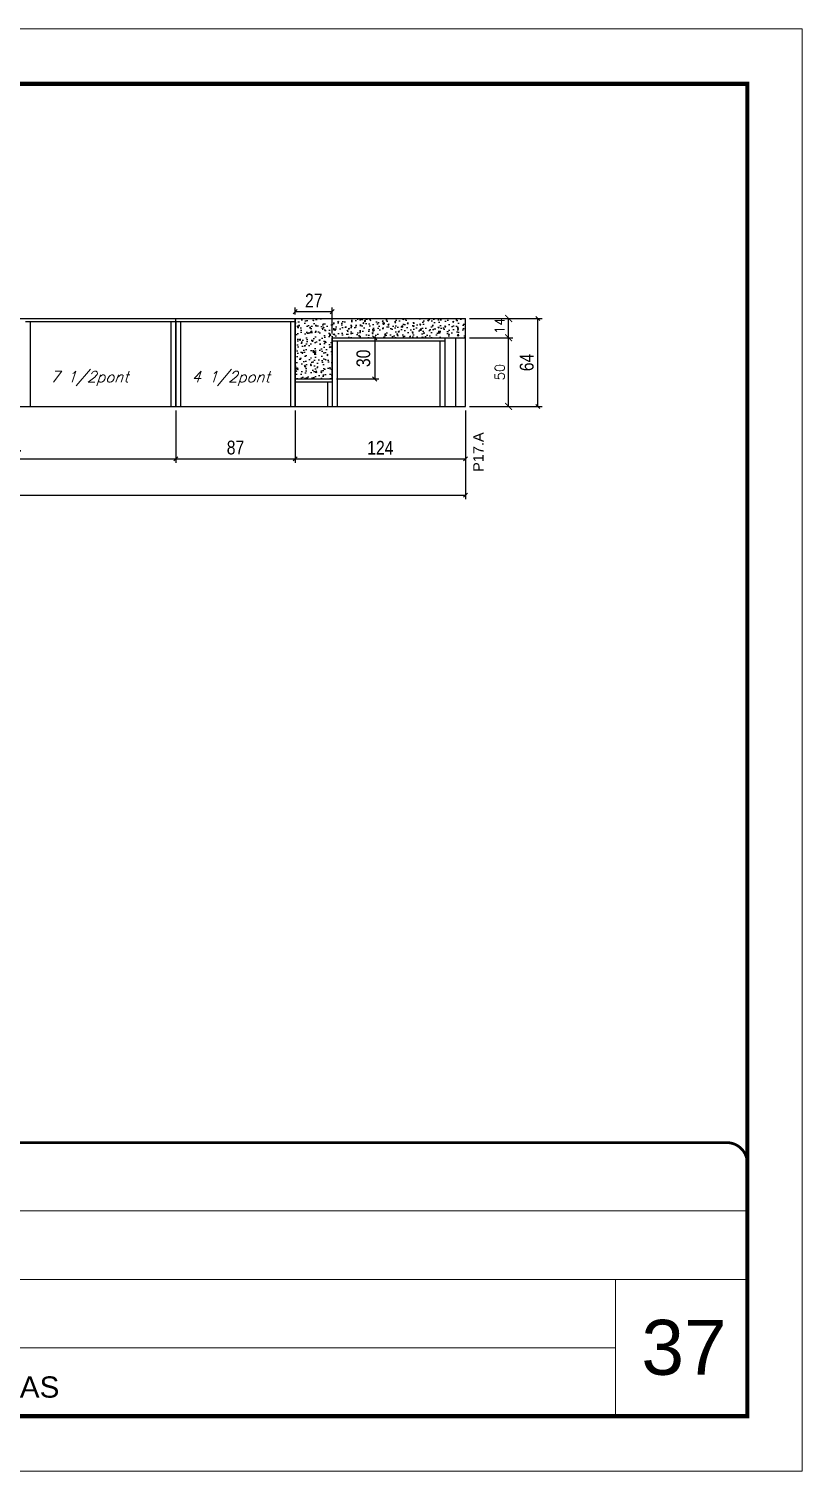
# Model space of a CAD drawing. Extents: x -3394 to 16474, y -5031 to 14397.
# Drawn here: x 5194 to 5757, y 3009 to 4059 of the extents above; entities that cross this region are included whole.
import ezdxf

# ---------------------------------------------------------------- set-up
doc = ezdxf.new("R2010")
doc.units = 0
doc.linetypes.add('CONTINUO', pattern=[0])
doc.linetypes.add('DASHED', pattern=[0.75, 0.5, -0.25])
doc.layers.get('0').update_dxf_attribs({"linetype": 'CONTINUOUS'})
doc.layers.get('Defpoints').update_dxf_attribs({"linetype": 'CONTINUOUS'})
for name, color, linetype, lineweight in [('CARIMBO', 255, 'CONTINUOUS', 9), ('Folhas', 255, 'CONTINUOUS', 9), ('SARRAFO DE PRESSAO', 251, 'DASHED', 9)]:
    doc.layers.add(name, color=color, linetype=linetype, lineweight=lineweight)
for name, color, linetype in [('COTA', 241, 'CONTINUOUS'), ('NOMENCLATURA', 7, 'CONTINUOUS'), ('Painéis', 200, 'CONTINUOUS'), ('SARR_2.2x7', 40, 'CONTINUOUS'), ('SARR_3.5x7', 81, 'CONTINUOUS'), ('texto', 7, 'CONTINUOUS')]:
    doc.layers.add(name, color=color, linetype=linetype)
doc.styles.add('ARIAL', font='arial.ttf')
doc.styles.add('COTA TECNICA', font='techl___.ttf', dxfattribs={"height": 10})
doc.styles.add('ROMANS', font='romans.shx')
doc.dimstyles.new('Cota Paínel', dxfattribs={"dimtxt": 7, "dimasz": 5, "dimexe": 3, "dimexo": 3, "dimgap": 3, "dimtad": 1, "dimdec": 1, "dimzin": 12, "dimdsep": 46, "dimtxsty": 'ROMANS', "dimblk": 'ARCHTICK', "dimcen": 0, "dimclrd": 4, "dimclre": 4, "dimclrt": 1, "dimadec": 1, "dimazin": 3, "dimtfac": 1, "dimtdec": 1, "dimtmove": 0, "dimatfit": 3, "dimldrblk": 'OBLIQUE', "dimfxl": 1, "dimtolj": 1, "dimtzin": 12, "dimarcsym": 0})
doc.dimstyles.new('PAINEL', dxfattribs={"dimtxt": 10, "dimasz": 3, "dimexe": 3, "dimexo": 3, "dimgap": 3, "dimtad": 1, "dimdec": 1, "dimzin": 12, "dimdsep": 46, "dimtxsty": 'COTA TECNICA', "dimblk1": 'OBLIQUE', "dimblk2": 'OBLIQUE', "dimsah": 1, "dimcen": 0.9, "dimclrd": 4, "dimclre": 4, "dimclrt": 240, "dimadec": 1, "dimazin": 3, "dimtfac": 1, "dimtdec": 1, "dimtmove": 0, "dimatfit": 3, "dimfxl": 1, "dimtolj": 1, "dimtzin": 12, "dimarcsym": 0})

# ---------------------------------------------------------------- blocks, each defined once
blk = doc.blocks.new('9999999999')
at = {"color": 30, "linetype": 'CONTINUO'}
for p, q in [((98564.6, 34379.6), (99584, 34379.6)), ((98564.6, 34329.8), (99488, 34329.8)), ((99584, 34329.8), (99488, 34329.8)), ((99488, 34329.8), (99488, 34230.2)), ((98564.6, 34280), (99488, 34280))]:
    blk.add_line(p, q, dxfattribs=at)
at = {"color": 30, "linetype": 'CONTINUO', "const_width": 2}
blk.add_lwpolyline([(99584, 34230.2), (99584, 34414.4, 0.414214), (99569, 34429.4), (98229, 34429.4, 0.414214), (98214, 34414.4), (98214, 34245.2, 0.414214), (98229, 34230.2), (99584, 34230.2)], format="xyb", dxfattribs=at)
at = {"layer": 'Folhas'}
blk.add_lwpolyline([(98139, 34190.2), (99624, 34190.2), (99624, 35240.2), (98139, 35240.2)], close=True, dxfattribs=at)
at = {"layer": 'Folhas', "color": 30, "const_width": 3}
blk.add_lwpolyline([(98214, 34230.2), (99584, 34230.2), (99584, 35200.2), (98214, 35200.2)], close=True, dxfattribs=at)
at = {"color": 7, "linetype": 'Continuous', "ltscale": 5, "style": 'ARIAL'}
blk.add_text('PAINÉIS DE LAT. VIGAS', height=15.483, dxfattribs=at).set_placement((98837.7, 34243.7))
blk = doc.blocks.new('_Oblique')
at = {"color": 0, "linetype": 'ByBlock', "lineweight": -2}
blk.add_line((-0.5, -0.5), (0.5, 0.5), dxfattribs=at)
blk = doc.blocks.new('*D1150')
at = {"layer": 'COTA', "color": 4, "linetype": 'ByBlock', "lineweight": -2, "transparency": 16777216}
for p, q in [((5056.9, 3781.5), (5056.9, 3743.4)), ((5300.9, 3781.5), (5300.9, 3743.4)), ((5056.9, 3746.4), (5300.9, 3746.4))]:
    blk.add_line(p, q, dxfattribs=at)
at = {"layer": 'Defpoints', "color": 0, "linetype": 'ByBlock', "transparency": 16777216}
for p in [(5056.9, 3784.5), (5300.9, 3784.5), (5300.9, 3746.4)]:
    blk.add_point(p, dxfattribs=at)
at = {"layer": 'COTA', "color": 4, "linetype": 'ByBlock', "lineweight": -2, "transparency": 16777216, "xscale": 3, "yscale": 3, "zscale": 3, "rotation": 180}
blk.add_blockref('_Oblique', (5056.9, 3746.4), dxfattribs=at)
at = {"layer": 'COTA', "color": 4, "linetype": 'ByBlock', "lineweight": -2, "transparency": 16777216, "xscale": 3, "yscale": 3, "zscale": 3}
blk.add_blockref('_Oblique', (5300.9, 3746.4), dxfattribs=at)
at = {"layer": 'COTA', "color": 240, "linetype": 'ByBlock', "transparency": 16777216, "insert": (5178.9, 3754.4), "char_height": 10, "attachment_point": 5, "style": 'COTA TECNICA'}
blk.add_mtext('\\A1;244', dxfattribs=at)
blk = doc.blocks.new('*D1151')
at = {"layer": 'COTA', "color": 4, "linetype": 'ByBlock', "lineweight": -2, "transparency": 16777216}
for p, q in [((4812.9, 3781.5), (4812.9, 3716.9)), ((5511.9, 3781.5), (5511.9, 3716.9)), ((4812.9, 3719.9), (5511.9, 3719.9))]:
    blk.add_line(p, q, dxfattribs=at)
at = {"layer": 'Defpoints', "color": 0, "linetype": 'ByBlock', "transparency": 16777216}
for p in [(4812.9, 3784.5), (5511.9, 3784.5), (5511.9, 3719.9)]:
    blk.add_point(p, dxfattribs=at)
at = {"layer": 'COTA', "color": 4, "linetype": 'ByBlock', "lineweight": -2, "transparency": 16777216, "xscale": 3, "yscale": 3, "zscale": 3, "rotation": 180}
blk.add_blockref('_Oblique', (4812.9, 3719.9), dxfattribs=at)
at = {"layer": 'COTA', "color": 4, "linetype": 'ByBlock', "lineweight": -2, "transparency": 16777216, "xscale": 3, "yscale": 3, "zscale": 3}
blk.add_blockref('_Oblique', (5511.9, 3719.9), dxfattribs=at)
at = {"layer": 'COTA', "color": 240, "linetype": 'ByBlock', "transparency": 16777216, "insert": (5162.4, 3728), "char_height": 10, "attachment_point": 5, "style": 'COTA TECNICA'}
blk.add_mtext('\\A1;699', dxfattribs=at)
blk = doc.blocks.new('*D1152')
at = {"layer": 'COTA', "color": 4, "linetype": 'ByBlock', "lineweight": -2, "transparency": 16777216}
for p, q in [((5387.9, 3781.5), (5387.9, 3743.4)), ((5511.9, 3781.5), (5511.9, 3743.4)), ((5387.9, 3746.4), (5511.9, 3746.4))]:
    blk.add_line(p, q, dxfattribs=at)
at = {"layer": 'Defpoints', "color": 0, "linetype": 'ByBlock', "transparency": 16777216}
for p in [(5387.9, 3784.5), (5511.9, 3784.5), (5511.9, 3746.4)]:
    blk.add_point(p, dxfattribs=at)
at = {"layer": 'COTA', "color": 4, "linetype": 'ByBlock', "lineweight": -2, "transparency": 16777216, "xscale": 3, "yscale": 3, "zscale": 3, "rotation": 180}
blk.add_blockref('_Oblique', (5387.9, 3746.4), dxfattribs=at)
at = {"layer": 'COTA', "color": 4, "linetype": 'ByBlock', "lineweight": -2, "transparency": 16777216, "xscale": 3, "yscale": 3, "zscale": 3}
blk.add_blockref('_Oblique', (5511.9, 3746.4), dxfattribs=at)
at = {"layer": 'COTA', "color": 240, "linetype": 'ByBlock', "transparency": 16777216, "insert": (5449.9, 3754.4), "char_height": 10, "attachment_point": 5, "style": 'COTA TECNICA'}
blk.add_mtext('\\A1;124', dxfattribs=at)
blk = doc.blocks.new('_ArchTick')
at = {"color": 0, "linetype": 'ByBlock', "const_width": 0.15}
blk.add_lwpolyline([(-0.5, -0.5), (0.5, 0.5)], dxfattribs=at)
blk = doc.blocks.new('*D1153')
at = {"layer": 'COTA', "color": 4, "lineweight": -2, "transparency": 16777216}
for p, q in [((5514.9, 3834.5), (5546.4, 3834.5)), ((5543.4, 3784.5), (5543.4, 3834.5)), ((5514.9, 3784.5), (5546.4, 3784.5))]:
    blk.add_line(p, q, dxfattribs=at)
at = {"layer": 'Defpoints', "color": 0, "transparency": 16777216}
for p in [(5511.9, 3834.5), (5543.4, 3834.5), (5511.9, 3784.5)]:
    blk.add_point(p, dxfattribs=at)
at = {"layer": 'COTA', "color": 4, "lineweight": -2, "transparency": 16777216, "xscale": 5, "yscale": 5, "zscale": 5}
for p, rotation in [((5543.4, 3834.5), 90), ((5543.4, 3784.5), 270)]:
    blk.add_blockref('_ArchTick', p, dxfattribs=dict(at, rotation=rotation))
at = {"layer": 'COTA', "color": 1, "transparency": 16777216, "insert": (5536.9, 3809.5), "char_height": 7, "attachment_point": 5, "rotation": 90, "style": 'ROMANS'}
blk.add_mtext('\\A1;50', dxfattribs=at)
blk = doc.blocks.new('*D1154')
at = {"layer": 'COTA', "color": 4, "lineweight": -2, "transparency": 16777216}
for p, q in [((5514.9, 3848.5), (5546.4, 3848.5)), ((5543.4, 3834.5), (5543.4, 3848.5)), ((5514.9, 3834.5), (5546.4, 3834.5))]:
    blk.add_line(p, q, dxfattribs=at)
at = {"layer": 'Defpoints', "color": 0, "transparency": 16777216}
for p in [(5511.9, 3848.5), (5543.4, 3848.5), (5511.9, 3834.5)]:
    blk.add_point(p, dxfattribs=at)
at = {"layer": 'COTA', "color": 4, "lineweight": -2, "transparency": 16777216, "xscale": 5, "yscale": 5, "zscale": 5}
for p, rotation in [((5543.4, 3848.5), 90), ((5543.4, 3834.5), 270)]:
    blk.add_blockref('_ArchTick', p, dxfattribs=dict(at, rotation=rotation))
at = {"layer": 'COTA', "color": 1, "transparency": 16777216, "insert": (5536.9, 3843.2), "char_height": 7, "attachment_point": 5, "rotation": 90, "style": 'ROMANS'}
blk.add_mtext('\\A1;14', dxfattribs=at)
blk = doc.blocks.new('*D1161')
at = {"layer": 'COTA', "color": 4, "lineweight": -2, "transparency": 16777216}
for p, q in [((5514.9, 3848.5), (5567.7, 3848.5)), ((5564.7, 3784.5), (5564.7, 3848.5)), ((5514.9, 3784.5), (5567.7, 3784.5))]:
    blk.add_line(p, q, dxfattribs=at)
at = {"layer": 'Defpoints', "color": 0, "transparency": 16777216}
for p in [(5511.9, 3848.5), (5564.7, 3848.5), (5511.9, 3784.5)]:
    blk.add_point(p, dxfattribs=at)
at = {"layer": 'COTA', "color": 4, "lineweight": -2, "transparency": 16777216, "xscale": 3, "yscale": 3, "zscale": 3}
for p, rotation in [((5564.7, 3848.5), 90), ((5564.7, 3784.5), 270)]:
    blk.add_blockref('_Oblique', p, dxfattribs=dict(at, rotation=rotation))
at = {"layer": 'COTA', "color": 240, "transparency": 16777216, "insert": (5556.6, 3816.5), "char_height": 10, "attachment_point": 5, "rotation": 90, "style": 'COTA TECNICA'}
blk.add_mtext('\\A1;64', dxfattribs=at)
blk = doc.blocks.new('*D1174')
at = {"layer": 'COTA', "color": 4, "lineweight": -2, "transparency": 16777216}
for p, q in [((5300.9, 3781.5), (5300.9, 3743.4)), ((5387.9, 3781.5), (5387.9, 3743.4)), ((5300.9, 3746.4), (5387.9, 3746.4))]:
    blk.add_line(p, q, dxfattribs=at)
at = {"layer": 'Defpoints', "color": 0, "transparency": 16777216}
for p in [(5300.9, 3784.5), (5387.9, 3784.5), (5387.9, 3746.4)]:
    blk.add_point(p, dxfattribs=at)
at = {"layer": 'COTA', "color": 4, "lineweight": -2, "transparency": 16777216, "xscale": 3, "yscale": 3, "zscale": 3, "rotation": 180}
blk.add_blockref('_Oblique', (5300.9, 3746.4), dxfattribs=at)
at = {"layer": 'COTA', "color": 4, "lineweight": -2, "transparency": 16777216, "xscale": 3, "yscale": 3, "zscale": 3}
blk.add_blockref('_Oblique', (5387.9, 3746.4), dxfattribs=at)
at = {"layer": 'COTA', "color": 240, "transparency": 16777216, "insert": (5344.4, 3754.5), "char_height": 10, "attachment_point": 5, "style": 'COTA TECNICA'}
blk.add_mtext('\\A1;87', dxfattribs=at)
blk = doc.blocks.new('*D1175')
at = {"layer": 'COTA', "color": 4, "lineweight": -2, "transparency": 16777216}
for p, q in [((5387.9, 3851.5), (5387.9, 3856.5)), ((5387.9, 3853.5), (5414.9, 3853.5)), ((5414.9, 3837.5), (5414.9, 3856.5))]:
    blk.add_line(p, q, dxfattribs=at)
at = {"layer": 'Defpoints', "color": 0, "transparency": 16777216}
for p in [(5414.9, 3853.5), (5387.9, 3848.5), (5414.9, 3834.5)]:
    blk.add_point(p, dxfattribs=at)
at = {"layer": 'COTA', "color": 4, "lineweight": -2, "transparency": 16777216, "xscale": 3, "yscale": 3, "zscale": 3, "rotation": 180}
blk.add_blockref('_Oblique', (5387.9, 3853.5), dxfattribs=at)
at = {"layer": 'COTA', "color": 4, "lineweight": -2, "transparency": 16777216, "xscale": 3, "yscale": 3, "zscale": 3}
blk.add_blockref('_Oblique', (5414.9, 3853.5), dxfattribs=at)
at = {"layer": 'COTA', "color": 240, "transparency": 16777216, "insert": (5401.4, 3861.6), "char_height": 10, "attachment_point": 5, "style": 'COTA TECNICA'}
blk.add_mtext('\\A1;27', dxfattribs=at)
blk = doc.blocks.new('*D1176')
at = {"layer": 'COTA', "color": 4, "lineweight": -2, "transparency": 16777216}
for p, q in [((5417.9, 3834.5), (5448.8, 3834.5)), ((5445.8, 3834.5), (5445.8, 3804.5)), ((5417.9, 3804.5), (5448.8, 3804.5))]:
    blk.add_line(p, q, dxfattribs=at)
at = {"layer": 'Defpoints', "color": 0, "transparency": 16777216}
for p in [(5414.9, 3834.5), (5414.9, 3804.5), (5445.8, 3804.5)]:
    blk.add_point(p, dxfattribs=at)
at = {"layer": 'COTA', "color": 4, "lineweight": -2, "transparency": 16777216, "xscale": 3, "yscale": 3, "zscale": 3}
for p, rotation in [((5445.8, 3834.5), 90), ((5445.8, 3804.5), 270)]:
    blk.add_blockref('_Oblique', p, dxfattribs=dict(at, rotation=rotation))
at = {"layer": 'COTA', "color": 240, "transparency": 16777216, "insert": (5437.6, 3819.5), "char_height": 10, "attachment_point": 5, "rotation": 90, "style": 'COTA TECNICA'}
blk.add_mtext('\\A1;30', dxfattribs=at)

msp = doc.modelspace()

# ---------------------------------------------------------------- hatches: boundary and pattern name
at = {"layer": 'COTA', "linetype": 'Continuous'}
h = msp.add_hatch(dxfattribs=at)
h.set_pattern_fill('AR-CONC', color=256, scale=0.05)
h.set_pattern_definition([(50, (-482.792, -6010.598), (9.1092334, -0.7969543), [0.9525, -10.4775]), (355, (-482.792, -6010.598), (-1.762171, 9.552842), [0.762, -8.382029]), (100.451445, (-482.033, -6010.665), (7.3470624, 8.7558876), [0.8095004, -8.904512]), (46.1842, (-482.792, -6008.058), (13.553952, -2.102116), [1.42875, -15.71625]), (96.63556, (-481.662, -6008.233), (11.870207, 12.371306), [1.214251, -13.35678]), (351.18415, (-482.792, -6008.058), (11.870207, 12.371306), [1.142998, -12.572987]), (21, (-481.522, -6008.693), (7.5807196, -5.11326), [0.9525, -10.4775]), (326, (-481.522, -6008.693), (3.0901014, 9.209398), [0.762, -8.382]), (71.451445, (-480.89, -6009.119), (10.670821, 4.0961384), [0.8095004, -8.904497]), (37.5, (-482.792, -6010.5983), (0.1544302, 4.2277519), [0, -8.2804, 0, -8.509, 0, -8.41375]), (7.5, (-482.792, -6010.5983), (3.3409831, 5.0090287), [0, -4.8514, 0, -8.0899, 0, -3.20675]), (327.5, (-485.624, -6010.5983), (6.7795298, -0.2864372), [0, -3.175, 0, -9.906, 0, -13.1445]), (317.5, (-486.894, -6010.598), (7.406459, 1.2713246), [0, -4.1275, 0, -6.5786, 0, -9.3345])])
h.paths.add_polyline_path([(5387.86, 3804.55), (5414.87, 3804.55), (5414.87, 3834.55), (5511.87, 3834.55), (5511.87, 3848.55), (5387.86, 3848.55)])

# ---------------------------------------------------------------- linework, layer by layer
msp.add_line((5387.86, 3848.55), (5511.87, 3848.55), dxfattribs=at)
at = {"layer": 'COTA', "linetype": 'ByBlock'}
msp.add_line((5511.87, 3834.55), (5511.87, 3848.55), dxfattribs=at)
at = {"layer": 'Painéis', "linetype": 'ByBlock'}
for p, q in [((4812.86, 3848.55), (5387.86, 3848.55)), ((5300.86, 3784.55), (5300.86, 3848.55)), ((5387.86, 3784.55), (5387.86, 3848.55)), ((5414.87, 3834.55), (5511.87, 3834.55)), ((5414.87, 3804.55), (5414.87, 3834.55)), ((5511.87, 3784.55), (5511.87, 3834.55)), ((5387.86, 3804.55), (5414.87, 3804.55)), ((4812.86, 3784.55), (5511.87, 3784.55))]:
    msp.add_line(p, q, dxfattribs=at)
at = {"layer": 'SARR_2.2x7', "linetype": 'Continuous'}
for p, q in [((5191.36, 3846.35), (5300.86, 3846.35)), ((5300.86, 3846.35), (5387.86, 3846.35)), ((5504.87, 3784.55), (5504.87, 3834.55)), ((5414.87, 3832.35), (5496.87, 3832.35)), ((5387.86, 3802.35), (5414.87, 3802.35))]:
    msp.add_line(p, q, dxfattribs=at)
at = {"layer": 'SARR_3.5x7'}
for p, q in [((5194.86, 3846.35), (5194.86, 3784.55)), ((5297.36, 3846.35), (5297.36, 3784.55)), ((5300.86, 3846.35), (5300.86, 3784.55)), ((5304.36, 3846.35), (5304.36, 3784.55)), ((5384.36, 3846.35), (5384.36, 3784.55)), ((5387.86, 3848.55), (5387.86, 3784.55)), ((5414.87, 3834.55), (5414.87, 3784.55)), ((5496.87, 3834.55), (5496.87, 3784.55)), ((5418.37, 3832.35), (5418.37, 3784.55)), ((5493.37, 3832.35), (5493.37, 3784.55)), ((5411.37, 3802.35), (5411.37, 3784.55)), ((5414.87, 3804.55), (5414.87, 3784.55)), ((5297.36, 3784.55), (5300.86, 3784.55)), ((5300.86, 3784.55), (5304.36, 3784.55)), ((5384.36, 3784.55), (5387.86, 3784.55)), ((5414.87, 3784.55), (5418.37, 3784.55)), ((5493.37, 3784.55), (5496.87, 3784.55))]:
    msp.add_line(p, q, dxfattribs=at)

# ---------------------------------------------------------------- block references
at = {"layer": 'SARRAFO DE PRESSAO', "color": 6, "linetype": 'ByBlock'}
msp.add_blockref('9999999999', (-93866.77, -31180.83), dxfattribs=at)

# ---------------------------------------------------------------- texts
at = {"layer": 'CARIMBO', "style": 'ARIAL'}
msp.add_text('37', height=40, dxfattribs=at).set_placement((5640.07, 3079.52))
at = {"layer": 'NOMENCLATURA', "linetype": 'Continuous', "style": 'ARIAL'}
msp.add_text('P17.A', height=7.567, rotation=90, dxfattribs=at).set_placement((5525.12, 3736.83))
at = {"layer": 'texto', "color": 2, "char_height": 8, "attachment_point": 5, "style": 'ROMANS'}
for s, insert in [('{\\Q19;\\C256;7 1/2pont}', (5237.97, 3804.77)), ('{\\Q19;\\C256;4 1/2pont}', (5340.87, 3804.77))]:
    msp.add_mtext(s, dxfattribs=dict(at, insert=insert))

# ---------------------------------------------------------------- dimensions: what is measured, and where the dimension line sits
at = {"layer": 'COTA'}
for base, p1, p2, picture, middle in [((5414.87, 3853.55), (5387.86, 3848.55), (5414.87, 3834.55), '*D1175', (5401.36, 3861.62)), ((5387.86, 3746.36), (5300.86, 3784.55), (5387.86, 3784.55), '*D1174', (5344.36, 3754.46))]:
    dim = msp.add_linear_dim(base=base, p1=p1, p2=p2, dimstyle='PAINEL', dxfattribs=at)
    dim.commit()
    dim.dimension.update_dxf_attribs({"geometry": picture, "text_midpoint": middle})
dim = msp.add_linear_dim(base=(5543.45, 3848.55), p1=(5511.87, 3834.55), p2=(5511.87, 3848.55), angle=90, dimstyle='Cota Paínel', dxfattribs=at)
dim.commit()
dim.dimension.update_dxf_attribs({"geometry": '*D1154', "text_midpoint": (5543.45, 3843.24), "dimtype": 160})
for base, p1, p2, dimstyle, picture, middle in [((5564.74, 3848.55), (5511.87, 3784.55), (5511.87, 3848.55), 'PAINEL', '*D1161', (5556.64, 3816.55)), ((5445.77, 3804.55), (5414.87, 3834.55), (5414.87, 3804.55), 'PAINEL', '*D1176', (5437.55, 3819.55)), ((5543.45, 3834.55), (5511.87, 3784.55), (5511.87, 3834.55), 'Cota Paínel', '*D1153', (5536.95, 3809.55))]:
    dim = msp.add_linear_dim(base=base, p1=p1, p2=p2, angle=90, dimstyle=dimstyle, dxfattribs=at)
    dim.commit()
    dim.dimension.update_dxf_attribs({"geometry": picture, "text_midpoint": middle})
at = {"layer": 'COTA', "linetype": 'ByBlock'}
for base, p1, picture, middle in [((5511.87, 3719.86), (4812.86, 3784.55), '*D1151', (5162.36, 3727.99)), ((5511.87, 3746.36), (5387.86, 3784.55), '*D1152', (5449.86, 3754.44))]:
    dim = msp.add_linear_dim(base=base, p1=p1, p2=(5511.87, 3784.55), dimstyle='PAINEL', dxfattribs=at)
    dim.commit()
    dim.dimension.update_dxf_attribs({"geometry": picture, "text_midpoint": middle})
dim = msp.add_linear_dim(base=(5300.86, 3746.36), p1=(5056.86, 3784.55), p2=(5300.86, 3784.55), dimstyle='PAINEL', override={"dimtmove": 1}, dxfattribs=at)
dim.commit()
dim.dimension.update_dxf_attribs({"geometry": '*D1150', "text_midpoint": (5178.86, 3754.44)})

doc.saveas('drawing.dxf')
